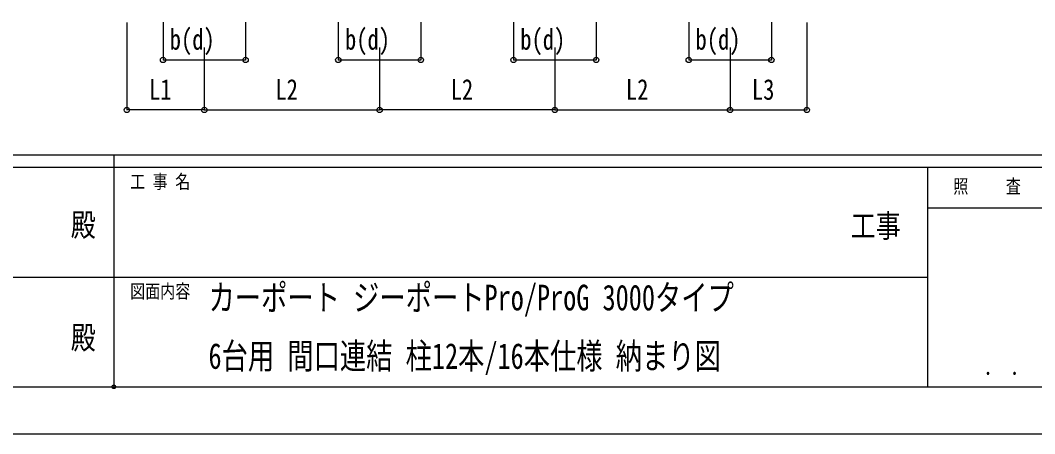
# Model space of a CAD drawing. Units: millimetres, scale not verified. Extents: x -21025 to 21025, y -14850 to 14850.
# Drawn here: x -771 to 7332, y -14850 to -11549 of the extents above; entities that cross this region are included whole.
import ezdxf
from ezdxf.enums import TextEntityAlignment as Align

# ---------------------------------------------------------------- set-up
doc = ezdxf.new("R2010")
doc.units = ezdxf.units.MM
doc.header["$LTSCALE"] = 60
doc.header["$PDMODE"] = 32
doc.header["$PDSIZE"] = 30
for name, color, linetype in [('0-2_USER1', 3, 'Continuous'), ('0-7_YKK_D', 6, 'Continuous'), ('0-8_YKK_ZWAK', 7, 'Continuous')]:
    doc.layers.add(name, color=color, linetype=linetype)
doc.styles.add('ＭＳ ゴシック', font='')
doc.styles.get('ＭＳ ゴシック').set_extended_font_data('MS Gothic')

msp = doc.modelspace()

# ---------------------------------------------------------------- linework, layer by layer
at = {"layer": '0-7_YKK_D'}
for p, q in [((79.9, -11566), (79.9, -12266)), ((368.6, -11565), (368.6, -11866)), ((1028.6, -11565), (1028.6, -11866)), ((1768.6, -11565), (1768.6, -11866)), ((2428.6, -11565), (2428.6, -11866)), ((3168.6, -11565), (3168.6, -11866)), ((3828.6, -11565), (3828.6, -11866)), ((4568.6, -11565), (4568.6, -11866)), ((5228.6, -11565), (5228.6, -11866)), ((5511.75, -11566), (5511.75, -12266)), ((698.6, -11766), (698.6, -12266)), ((698.6, -11766), (698.6, -12266)), ((2098.6, -11766), (2098.6, -12266)), ((2098.6, -11766), (2098.6, -12266)), ((3498.6, -11766), (3498.6, -12266)), ((3498.6, -11766), (3498.6, -12266)), ((4898.6, -11766), (4898.6, -12266)), ((4898.6, -11766), (4898.6, -12266)), ((368.6, -11865), (1028.6, -11865)), ((1768.6, -11865), (2428.6, -11865)), ((3168.6, -11865), (3828.6, -11865)), ((4568.6, -11865), (5228.6, -11865)), ((698.6, -12265), (79.9, -12265)), ((698.6, -12265), (2098.6, -12265)), ((3498.6, -12265), (2098.6, -12265)), ((3498.6, -12265), (4898.6, -12265)), ((4898.6, -12265), (5511.75, -12265))]:
    msp.add_line(p, q, dxfattribs=at)
for centre in [(368.6, -11865), (1028.6, -11865), (1768.6, -11865), (2428.6, -11865), (3168.6, -11865), (3828.6, -11865), (4568.6, -11865), (5228.6, -11865), (79.9, -12265), (698.6, -12265), (698.6, -12265), (2098.6, -12265), (2098.6, -12265), (3498.6, -12265), (3498.6, -12265), (4898.6, -12265), (4898.6, -12265), (5511.75, -12265)]:
    msp.add_circle(centre, 21.25, dxfattribs=at)
at = {"layer": '0-8_YKK_ZWAK'}
for p, q in [((19475.1, -12625), (-19524.9, -12625)), ((-24.9, -12625), (-24.9, -14475)), ((-24.9, -12725), (-6524.9, -12725)), ((6475.1, -12725), (-24.9, -12725)), ((9925.1, -13050), (6475.1, -13050)), ((-6487.4, -13600), (-24.9, -13600)), ((-24.9, -13600), (6475.1, -13600)), ((-6524.9, -14475), (-24.9, -14475)), ((-24.9, -14475), (6475.1, -14475)), ((6475.1, -14475), (9925.1, -14475))]:
    msp.add_line(p, q, dxfattribs=at)
msp.add_lwpolyline([(-21025, -14850), (21025, -14850), (21025, 14850), (-21025, 14850)], close=True, dxfattribs=at)
msp.add_lwpolyline([(9925.1, -12725), (6475.1, -12725), (6475.1, -14475)], dxfattribs=at)
msp.add_point((-24.9, -14475), dxfattribs=at)

# ---------------------------------------------------------------- texts
at = {"layer": '0-2_USER1', "style": 'ＭＳ ゴシック', "width": 0.75}
for s, p in [('カーポート ジーポートPro/ProG 3000タイプ', (732, -13927)), ('6台用 間口連結 柱12本/16本仕様 納まり図', (732, -14393.67))]:
    msp.add_text(s, height=205.3, dxfattribs=at).set_placement(p, align=Align.BOTTOM_LEFT)
at = {"layer": '0-7_YKK_D', "style": 'ＭＳ ゴシック', "width": 0.8}
for s, p in [('b(d)', (422.6, -11833)), ('b(d)', (1822.6, -11833)), ('b(d)', (3222.6, -11833)), ('b(d)', (4622.6, -11833)), ('L1', (257.25, -12233)), ('L2', (1266.6, -12233)), ('L2', (2666.6, -12233)), ('L2', (4066.6, -12233)), ('L3', (5073.17, -12233))]:
    msp.add_text(s, height=165, dxfattribs=at).set_placement(p, align=Align.BOTTOM_LEFT)
at = {"layer": '0-8_YKK_ZWAK', "style": 'ＭＳ ゴシック', "width": 0.8}
for s, height, p in [('工 事 名', 110, (106.35, -12925)), ('照     査', 110, (6682.1, -12962.5)), ('殿', 183.3, (-368.33, -13329.17)), ('工事', 183.3, (5861.67, -13337.32)), ('図面内容', 110, (106.35, -13800)), ('殿', 183.3, (-368.33, -14229.17)), ('． ．', 129.6, (6925, -14421.76))]:
    msp.add_text(s, height=height, dxfattribs=at).set_placement(p, align=Align.BOTTOM_LEFT)

doc.saveas('drawing.dxf')
